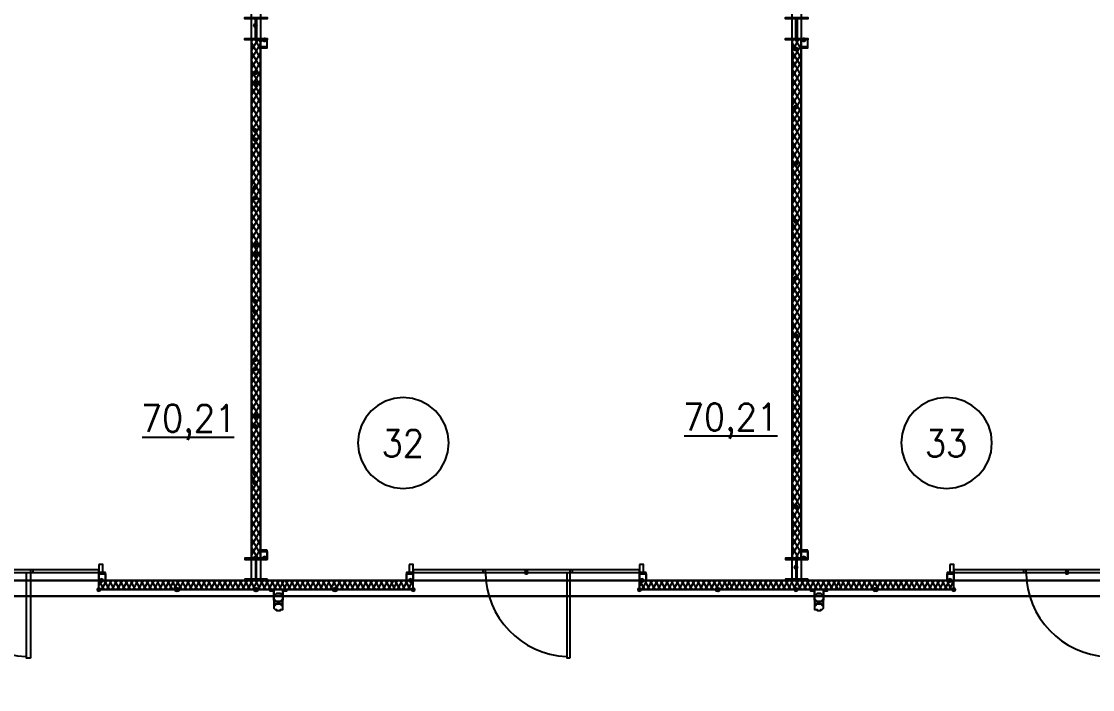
# Model space of a CAD drawing. Header units: millimetres. Extents: x 0 to 420, y 0 to 297.
# Drawn here: x 300.53 to 335, y 100.58 to 122.09 of the extents above; entities that cross this region are included whole.
import ezdxf

# ---------------------------------------------------------------- set-up
doc = ezdxf.new("R2010")
doc.units = ezdxf.units.MM
doc.layers.get('0').update_dxf_attribs({"linetype": 'CONTINUOUS'})
doc.styles.get("Standard").update_dxf_attribs({"font": 'STANDARD'})

msp = doc.modelspace()

# ---------------------------------------------------------------- hatches: boundary and pattern name
at = {"true_color": 0x000007}
for points in [[(308.144333, 121.962333), (308.119462, 121.902537), (308.059667, 121.877667), (307.999871, 121.902537), (307.975, 121.962333), (307.999871, 122.022129), (308.059667, 122.047), (308.119462, 122.022129)], [(308.313667, 121.496667), (308.288796, 121.436871), (308.229, 121.412), (308.169204, 121.436871), (308.144333, 121.496667), (308.169204, 121.556462), (308.229, 121.581333), (308.288796, 121.556463)], [(308.440667, 121.496667), (308.415796, 121.436871), (308.356, 121.412), (308.296204, 121.436871), (308.271333, 121.496667), (308.296204, 121.556462), (308.356, 121.581333), (308.415796, 121.556463)], [(325.797333, 121.496667), (325.772462, 121.436871), (325.712667, 121.412), (325.652871, 121.436871), (325.628, 121.496667), (325.652871, 121.556462), (325.712667, 121.581333), (325.772462, 121.556463)], [(325.543333, 121.200333), (325.518462, 121.140537), (325.458667, 121.115667), (325.398871, 121.140537), (325.374, 121.200333), (325.398871, 121.260129), (325.458667, 121.285), (325.518462, 121.260129)], [(308.144333, 120.438333), (308.119462, 120.378537), (308.059667, 120.353667), (307.999871, 120.378537), (307.975, 120.438333), (307.999871, 120.498129), (308.059667, 120.523), (308.119462, 120.498129)], [(308.144333, 120.099667), (308.119462, 120.039871), (308.059667, 120.015), (307.999871, 120.039871), (307.975, 120.099667), (307.999871, 120.159462), (308.059667, 120.184333), (308.119462, 120.159463)], [(325.543333, 119.337667), (325.518462, 119.277871), (325.458667, 119.253), (325.398871, 119.277871), (325.374, 119.337667), (325.398871, 119.397462), (325.458667, 119.422333), (325.518462, 119.397463)], [(308.144333, 118.575667), (308.119462, 118.515871), (308.059667, 118.491), (307.999871, 118.515871), (307.975, 118.575667), (307.999871, 118.635462), (308.059667, 118.660333), (308.119462, 118.635463)], [(308.144333, 118.279333), (308.119462, 118.219537), (308.059667, 118.194667), (307.999871, 118.219537), (307.975, 118.279333), (307.999871, 118.339129), (308.059667, 118.364), (308.119462, 118.339129)], [(325.543333, 117.517333), (325.518462, 117.457538), (325.458667, 117.432667), (325.398871, 117.457538), (325.374, 117.517333), (325.398871, 117.577129), (325.458667, 117.602), (325.518462, 117.577129)], [(308.144333, 116.755333), (308.119462, 116.695538), (308.059667, 116.670667), (307.999871, 116.695538), (307.975, 116.755333), (307.999871, 116.815129), (308.059667, 116.84), (308.119462, 116.815129)], [(308.144333, 116.416667), (308.119462, 116.356871), (308.059667, 116.332), (307.999871, 116.356871), (307.975, 116.416667), (307.999871, 116.476462), (308.059667, 116.501333), (308.119462, 116.476463)], [(325.543333, 115.654667), (325.518462, 115.594871), (325.458667, 115.57), (325.398871, 115.594871), (325.374, 115.654667), (325.398871, 115.714462), (325.458667, 115.739333), (325.518462, 115.714463)], [(308.144333, 114.892667), (308.119462, 114.832871), (308.059667, 114.808), (307.999871, 114.832871), (307.975, 114.892667), (307.999871, 114.952462), (308.059667, 114.977333), (308.119462, 114.952463)], [(308.144333, 114.596333), (308.119462, 114.536537), (308.059667, 114.511667), (307.999871, 114.536537), (307.975, 114.596333), (307.999871, 114.656129), (308.059667, 114.681), (308.119462, 114.656129)], [(325.543333, 113.834333), (325.518462, 113.774537), (325.458667, 113.749667), (325.398871, 113.774537), (325.374, 113.834333), (325.398871, 113.894129), (325.458667, 113.919), (325.518462, 113.894129)], [(308.144333, 113.072333), (308.119462, 113.012538), (308.059667, 112.987667), (307.999871, 113.012538), (307.975, 113.072333), (307.999871, 113.132129), (308.059667, 113.157), (308.119462, 113.132129)], [(308.144333, 112.733667), (308.119462, 112.673871), (308.059667, 112.649), (307.999871, 112.673871), (307.975, 112.733667), (307.999871, 112.793462), (308.059667, 112.818333), (308.119462, 112.793463)], [(325.543333, 111.971667), (325.518462, 111.911871), (325.458667, 111.887), (325.398871, 111.911871), (325.374, 111.971667), (325.398871, 112.031462), (325.458667, 112.056333), (325.518462, 112.031463)], [(308.144333, 111.209667), (308.119462, 111.149871), (308.059667, 111.125), (307.999871, 111.149871), (307.975, 111.209667), (307.999871, 111.269462), (308.059667, 111.294333), (308.119462, 111.269463)], [(308.144333, 110.913333), (308.119462, 110.853537), (308.059667, 110.828667), (307.999871, 110.853537), (307.975, 110.913333), (307.999871, 110.973129), (308.059667, 110.998), (308.119462, 110.973129)], [(325.543333, 110.151333), (325.518462, 110.091537), (325.458667, 110.066667), (325.398871, 110.091537), (325.374, 110.151333), (325.398871, 110.211129), (325.458667, 110.236), (325.518462, 110.211129)], [(308.144333, 109.389333), (308.119462, 109.329537), (308.059667, 109.304667), (307.999871, 109.329537), (307.975, 109.389333), (307.999871, 109.449129), (308.059667, 109.474), (308.119462, 109.449129)], [(308.144333, 109.050667), (308.119462, 108.990871), (308.059667, 108.966), (307.999871, 108.990871), (307.975, 109.050667), (307.999871, 109.110462), (308.059667, 109.135333), (308.119462, 109.110463)], [(325.543333, 108.288667), (325.518462, 108.228871), (325.458667, 108.204), (325.398871, 108.228871), (325.374, 108.288667), (325.398871, 108.348462), (325.458667, 108.373333), (325.518462, 108.348463)], [(308.144333, 107.526667), (308.119462, 107.466871), (308.059667, 107.442), (307.999871, 107.466871), (307.975, 107.526667), (307.999871, 107.586462), (308.059667, 107.611333), (308.119462, 107.586463)], [(308.144333, 107.230333), (308.119462, 107.170538), (308.059667, 107.145667), (307.999871, 107.170538), (307.975, 107.230333), (307.999871, 107.290129), (308.059667, 107.315), (308.119462, 107.290129)], [(325.543333, 106.468333), (325.518462, 106.408537), (325.458667, 106.383667), (325.398871, 106.408537), (325.374, 106.468333), (325.398871, 106.528129), (325.458667, 106.553), (325.518462, 106.528129)], [(308.144333, 104.817333), (308.119462, 104.757537), (308.059667, 104.732667), (307.999871, 104.757537), (307.975, 104.817333), (307.999871, 104.877129), (308.059667, 104.902), (308.119462, 104.877129)], [(308.144333, 104.817333), (308.119462, 104.757537), (308.059667, 104.732667), (307.999871, 104.757537), (307.975, 104.817333), (307.999871, 104.877129), (308.059667, 104.902), (308.119462, 104.877129)], [(308.440667, 104.817333), (308.415796, 104.757537), (308.356, 104.732667), (308.296204, 104.757537), (308.271333, 104.817333), (308.296204, 104.877129), (308.356, 104.902), (308.415796, 104.877129)], [(325.797333, 104.817333), (325.772462, 104.757537), (325.712667, 104.732667), (325.652871, 104.757537), (325.628, 104.817333), (325.652871, 104.877129), (325.712667, 104.902), (325.772462, 104.877129)], [(325.543333, 104.521), (325.518462, 104.461204), (325.458667, 104.436333), (325.398871, 104.461204), (325.374, 104.521), (325.398871, 104.580796), (325.458667, 104.605667), (325.518462, 104.580796)], [(303.191333, 104.097667), (303.166462, 104.037871), (303.106667, 104.013), (303.046871, 104.037871), (303.022, 104.097667), (303.046871, 104.157462), (303.106667, 104.182333), (303.166462, 104.157463)], [(313.139667, 104.097667), (313.114796, 104.037871), (313.055, 104.013), (312.995204, 104.037871), (312.970333, 104.097667), (312.995204, 104.157462), (313.055, 104.182333), (313.114796, 104.157463)], [(316.865, 104.351667), (316.840129, 104.291871), (316.780333, 104.267), (316.720537, 104.291871), (316.695667, 104.351667), (316.720537, 104.411462), (316.780333, 104.436333), (316.840129, 104.411463)], [(316.865, 104.351667), (316.840129, 104.291871), (316.780333, 104.267), (316.720537, 104.291871), (316.695667, 104.351667), (316.720537, 104.411462), (316.780333, 104.436333), (316.840129, 104.411463)], [(320.590333, 104.097667), (320.565462, 104.037871), (320.505667, 104.013), (320.445871, 104.037871), (320.421, 104.097667), (320.445871, 104.157462), (320.505667, 104.182333), (320.565462, 104.157463)], [(330.496333, 104.097667), (330.471462, 104.037871), (330.411667, 104.013), (330.351871, 104.037871), (330.327, 104.097667), (330.351871, 104.157462), (330.411667, 104.182333), (330.471462, 104.157463)], [(334.264, 104.351667), (334.239129, 104.291871), (334.179333, 104.267), (334.119537, 104.291871), (334.094667, 104.351667), (334.119537, 104.411462), (334.179333, 104.436333), (334.239129, 104.411463)], [(334.264, 104.351667), (334.239129, 104.291871), (334.179333, 104.267), (334.119537, 104.291871), (334.094667, 104.351667), (334.119537, 104.411462), (334.179333, 104.436333), (334.239129, 104.411463)]]:
    msp.add_hatch(color=0, dxfattribs=at).paths.add_polyline_path(points, flags=0)
at = {"true_color": 0x0000fe}
for points in [[(303.106667, 103.801333), (303.081796, 103.741537), (303.022, 103.716667), (302.962204, 103.741537), (302.937333, 103.801333), (302.962204, 103.861129), (303.022, 103.886), (303.081796, 103.861129)], [(305.604333, 103.801333), (305.579462, 103.741537), (305.519667, 103.716667), (305.459871, 103.741537), (305.435, 103.801333), (305.459871, 103.861129), (305.519667, 103.886), (305.579462, 103.861129)], [(305.646667, 103.801333), (305.621796, 103.741537), (305.562, 103.716667), (305.502204, 103.741537), (305.477333, 103.801333), (305.502204, 103.861129), (305.562, 103.886), (305.621796, 103.861129)], [(308.144333, 103.801333), (308.119462, 103.741537), (308.059667, 103.716667), (307.999871, 103.741537), (307.975, 103.801333), (307.999871, 103.861129), (308.059667, 103.886), (308.119462, 103.861129)], [(308.144333, 103.801333), (308.119462, 103.741537), (308.059667, 103.716667), (307.999871, 103.741537), (307.975, 103.801333), (307.999871, 103.861129), (308.059667, 103.886), (308.119462, 103.861129)], [(308.186667, 103.801333), (308.161796, 103.741537), (308.102, 103.716667), (308.042204, 103.741537), (308.017333, 103.801333), (308.042204, 103.861129), (308.102, 103.886), (308.161796, 103.861129)], [(308.186667, 103.801333), (308.161796, 103.741537), (308.102, 103.716667), (308.042204, 103.741537), (308.017333, 103.801333), (308.042204, 103.861129), (308.102, 103.886), (308.161796, 103.861129)], [(310.684333, 103.801333), (310.659462, 103.741537), (310.599667, 103.716667), (310.539871, 103.741537), (310.515, 103.801333), (310.539871, 103.861129), (310.599667, 103.886), (310.659462, 103.861129)], [(310.726667, 103.801333), (310.701796, 103.741537), (310.642, 103.716667), (310.582204, 103.741537), (310.557333, 103.801333), (310.582204, 103.861129), (310.642, 103.886), (310.701796, 103.861129)], [(313.224333, 103.801333), (313.199462, 103.741537), (313.139667, 103.716667), (313.079871, 103.741537), (313.055, 103.801333), (313.079871, 103.861129), (313.139667, 103.886), (313.199462, 103.861129)], [(320.505667, 103.801333), (320.480796, 103.741537), (320.421, 103.716667), (320.361204, 103.741537), (320.336333, 103.801333), (320.361204, 103.861129), (320.421, 103.886), (320.480796, 103.861129)], [(323.003333, 103.801333), (322.978462, 103.741537), (322.918667, 103.716667), (322.858871, 103.741537), (322.834, 103.801333), (322.858871, 103.861129), (322.918667, 103.886), (322.978462, 103.861129)], [(323.045667, 103.801333), (323.020796, 103.741537), (322.961, 103.716667), (322.901204, 103.741537), (322.876333, 103.801333), (322.901204, 103.861129), (322.961, 103.886), (323.020796, 103.861129)], [(325.543333, 103.801333), (325.518462, 103.741537), (325.458667, 103.716667), (325.398871, 103.741537), (325.374, 103.801333), (325.398871, 103.861129), (325.458667, 103.886), (325.518462, 103.861129)], [(325.543333, 103.801333), (325.518462, 103.741537), (325.458667, 103.716667), (325.398871, 103.741537), (325.374, 103.801333), (325.398871, 103.861129), (325.458667, 103.886), (325.518462, 103.861129)], [(325.543333, 103.801333), (325.518462, 103.741537), (325.458667, 103.716667), (325.398871, 103.741537), (325.374, 103.801333), (325.398871, 103.861129), (325.458667, 103.886), (325.518462, 103.861129)], [(325.543333, 103.801333), (325.518462, 103.741537), (325.458667, 103.716667), (325.398871, 103.741537), (325.374, 103.801333), (325.398871, 103.861129), (325.458667, 103.886), (325.518462, 103.861129)], [(328.083333, 103.801333), (328.058463, 103.741537), (327.998667, 103.716667), (327.938871, 103.741537), (327.914, 103.801333), (327.938871, 103.861129), (327.998667, 103.886), (328.058462, 103.861129)], [(328.125667, 103.801333), (328.100796, 103.741537), (328.041, 103.716667), (327.981204, 103.741537), (327.956333, 103.801333), (327.981204, 103.861129), (328.041, 103.886), (328.100796, 103.861129)], [(330.623333, 103.801333), (330.598462, 103.741537), (330.538667, 103.716667), (330.478871, 103.741537), (330.454, 103.801333), (330.478871, 103.861129), (330.538667, 103.886), (330.598462, 103.861129)]]:
    msp.add_hatch(color=0, dxfattribs=at).paths.add_polyline_path(points, flags=0)
at = {"true_color": 0x000007}
h = msp.add_hatch(color=0, dxfattribs=at)
h.paths.add_polyline_path([(303.022, 103.801333), (308.059667, 103.801333)], flags=0)
h.paths.add_polyline_path([(308.059667, 103.801333), (303.022, 103.801333)], flags=0)
h = msp.add_hatch(color=0, dxfattribs=at)
h.paths.add_polyline_path([(308.102, 103.801333), (313.139667, 103.801333)], flags=0)
h.paths.add_polyline_path([(313.139667, 103.801333), (308.102, 103.801333)], flags=0)
h = msp.add_hatch(color=0, dxfattribs=at)
h.paths.add_polyline_path([(320.421, 103.801333), (325.458667, 103.801333)], flags=0)
h.paths.add_polyline_path([(325.458667, 103.801333), (320.421, 103.801333)], flags=0)
h = msp.add_hatch(color=0, dxfattribs=at)
h.paths.add_polyline_path([(325.458667, 103.801333), (330.538667, 103.801333)], flags=0)
h.paths.add_polyline_path([(330.538667, 103.801333), (325.458667, 103.801333)], flags=0)

# ---------------------------------------------------------------- linework, layer by layer
at = {"color": 0, "true_color": 0x000007}
for points in [[(104.309333, 103.589667), (390.101667, 103.589667), (390.101667, 221.276333), (104.309333, 221.276333)], [(290.83, 104.097667), (307.932667, 104.097667), (307.932667, 138.599333), (307.721, 138.599333), (294.513, 138.599333), (290.83, 138.599333)], [(308.229, 138.599333), (308.229, 104.097667), (325.331667, 104.097667), (325.331667, 138.599333), (325.077667, 138.599333), (311.912, 138.599333)], [(325.628, 104.097667), (342.730667, 104.097667), (342.730667, 138.599333), (342.476667, 138.599333), (329.311, 138.599333), (325.628, 138.599333)], [(308.440667, 121.496667), (307.721, 121.496667), (307.721, 121.539), (308.059667, 121.539), (308.059667, 122.174), (307.721, 122.174), (307.721, 122.216333), (308.440667, 122.216333), (308.440667, 122.174), (308.102, 122.174), (308.102, 121.539), (308.440667, 121.539)], [(325.839667, 121.496667), (325.12, 121.496667), (325.12, 121.539), (325.458667, 121.539), (325.458667, 122.174), (325.12, 122.174), (325.12, 122.216333), (325.839667, 122.216333), (325.839667, 122.174), (325.501, 122.174), (325.501, 121.539), (325.839667, 121.539)], [(307.932667, 121.496667), (307.932667, 104.817333), (308.229, 104.817333), (308.229, 121.496667)], [(308.440667, 121.496667), (308.229, 121.496667), (308.229, 121.285), (308.440667, 121.285), (308.440667, 121.496667), (308.229, 121.496667), (308.229, 121.242667), (308.440667, 121.242667)], [(325.331667, 121.496667), (325.331667, 104.817333), (325.628, 104.817333), (325.628, 121.496667)], [(325.839667, 121.496667), (325.628, 121.496667), (325.628, 121.285), (325.839667, 121.285), (325.839667, 121.496667), (325.628, 121.496667), (325.628, 121.242667), (325.839667, 121.242667)], [(308.440667, 104.817333), (307.721, 104.817333), (307.721, 104.775), (308.059667, 104.775), (308.059667, 104.14), (307.721, 104.14), (307.721, 104.097667), (308.440667, 104.097667), (308.440667, 104.14), (308.102, 104.14), (308.102, 104.775), (308.440667, 104.775)], [(308.440667, 105.071333), (308.229, 105.071333), (308.229, 104.817333), (308.440667, 104.817333)], [(308.440667, 105.029), (308.440667, 104.817333), (308.229, 104.817333), (308.229, 105.029)], [(325.839667, 104.817333), (325.12, 104.817333), (325.12, 104.775), (325.458667, 104.775), (325.458667, 104.14), (325.12, 104.14), (325.12, 104.097667), (325.839667, 104.097667), (325.839667, 104.14), (325.501, 104.14), (325.501, 104.775), (325.839667, 104.775)], [(325.839667, 105.071333), (325.628, 105.071333), (325.628, 104.817333), (325.839667, 104.817333)], [(325.839667, 105.029), (325.839667, 104.817333), (325.628, 104.817333), (325.628, 105.029)], [(303.022, 104.605667), (303.022, 104.351667), (303.149, 104.351667), (303.149, 104.605667)], [(313.012667, 104.605667), (313.012667, 104.351667), (313.139667, 104.351667), (313.139667, 104.605667)], [(320.421, 104.605667), (320.421, 104.351667), (320.548, 104.351667), (320.548, 104.605667)], [(330.411667, 104.605667), (330.411667, 104.351667), (330.538667, 104.351667), (330.538667, 104.605667)], [(295.740667, 104.351667), (303.022, 104.351667), (303.022, 104.436333), (295.740667, 104.436333)], [(300.820667, 101.6), (300.693667, 101.6), (300.693667, 104.351667), (300.820667, 104.351667)], [(300.820667, 104.351667), (300.905333, 104.351667), (300.905333, 104.436333), (300.820667, 104.436333)], [(303.233667, 104.351667), (303.022, 104.351667), (303.022, 104.097667), (303.233667, 104.097667)], [(303.233667, 104.309333), (303.233667, 104.097667), (303.022, 104.097667), (303.022, 104.309333)], [(313.139667, 104.351667), (312.928, 104.351667), (312.928, 104.097667), (313.139667, 104.097667)], [(313.139667, 104.309333), (313.139667, 104.097667), (312.928, 104.097667), (312.928, 104.309333)], [(313.139667, 104.351667), (320.421, 104.351667), (320.421, 104.436333), (313.139667, 104.436333)], [(315.383333, 104.351667), (315.468, 104.351667), (315.468, 104.436333), (315.383333, 104.436333)], [(318.177333, 101.6), (318.092667, 101.6), (318.092667, 104.351667), (318.177333, 104.351667)], [(318.177333, 104.351667), (318.262, 104.351667), (318.262, 104.436333), (318.177333, 104.436333)], [(320.632667, 104.351667), (320.421, 104.351667), (320.421, 104.097667), (320.632667, 104.097667)], [(320.632667, 104.309333), (320.632667, 104.097667), (320.421, 104.097667), (320.421, 104.309333)], [(330.538667, 104.351667), (330.327, 104.351667), (330.327, 104.097667), (330.538667, 104.097667)], [(330.538667, 104.309333), (330.538667, 104.097667), (330.327, 104.097667), (330.327, 104.309333)], [(330.538667, 104.351667), (337.777667, 104.351667), (337.777667, 104.436333), (330.538667, 104.436333)], [(332.782333, 104.351667), (332.867, 104.351667), (332.867, 104.436333), (332.782333, 104.436333)], [(303.022, 103.801333), (308.059667, 103.801333)], [(308.059667, 103.801333), (303.022, 103.801333)], [(303.022, 103.801333), (308.059667, 103.801333)], [(303.022, 103.801333), (308.059667, 103.801333)], [(308.102, 103.801333), (313.139667, 103.801333)], [(313.139667, 103.801333), (308.102, 103.801333)], [(313.139667, 103.801333), (308.102, 103.801333)], [(313.139667, 103.801333), (308.102, 103.801333)], [(320.421, 103.801333), (325.458667, 103.801333)], [(325.458667, 103.801333), (320.421, 103.801333)], [(320.421, 103.801333), (325.458667, 103.801333)], [(320.421, 103.801333), (325.458667, 103.801333)], [(325.458667, 103.801333), (330.538667, 103.801333)], [(330.538667, 103.801333), (325.458667, 103.801333)], [(330.538667, 103.801333), (325.458667, 103.801333)], [(330.538667, 103.801333), (325.458667, 103.801333)], [(116.416667, 94.953667), (377.994333, 94.953667), (377.994333, 103.589667), (116.416667, 103.589667)], [(308.525333, 103.759), (308.652333, 103.759), (308.652333, 103.547333), (308.652333, 103.505), (308.652333, 103.462667), (308.694667, 103.462667), (308.694667, 103.420333), (308.737, 103.420333), (308.779333, 103.378), (308.821667, 103.378), (308.864, 103.420333), (308.906333, 103.420333), (308.906333, 103.462667), (308.948667, 103.462667), (308.948667, 103.505), (308.948667, 103.547333), (308.948667, 103.759), (309.075667, 103.759), (308.948667, 103.759), (308.948667, 103.547333), (308.948667, 103.505), (308.948667, 103.462667), (308.906333, 103.462667), (308.906333, 103.420333), (308.864, 103.420333), (308.821667, 103.420333), (308.779333, 103.420333), (308.737, 103.420333), (308.694667, 103.420333), (308.694667, 103.462667), (308.652333, 103.505), (308.652333, 103.547333), (308.652333, 103.759), (308.525333, 103.759), (308.652333, 103.759), (308.652333, 103.547333), (308.652333, 103.505), (308.652333, 103.462667), (308.694667, 103.462667), (308.694667, 103.420333), (308.737, 103.420333), (308.779333, 103.378), (308.821667, 103.378), (308.864, 103.420333), (308.906333, 103.420333), (308.906333, 103.462667), (308.948667, 103.462667), (308.948667, 103.505), (308.948667, 103.547333), (308.948667, 103.759), (309.075667, 103.759), (308.948667, 103.759), (308.948667, 103.547333), (308.948667, 103.505), (308.948667, 103.462667), (308.906333, 103.462667), (308.906333, 103.420333), (308.864, 103.420333), (308.821667, 103.420333), (308.779333, 103.420333), (308.737, 103.420333), (308.694667, 103.420333), (308.694667, 103.462667), (308.652333, 103.505), (308.652333, 103.547333), (308.652333, 103.759), (308.525333, 103.759), (308.652333, 103.759), (308.652333, 103.547333), (308.652333, 103.505), (308.694667, 103.462667), (308.694667, 103.420333), (308.737, 103.420333), (308.779333, 103.420333), (308.821667, 103.420333), (308.864, 103.420333), (308.906333, 103.420333), (308.906333, 103.462667), (308.948667, 103.462667), (308.948667, 103.505), (308.948667, 103.547333), (308.948667, 103.759), (309.075667, 103.759), (308.948667, 103.759), (308.948667, 103.547333), (308.948667, 103.505), (308.948667, 103.462667), (308.906333, 103.462667), (308.906333, 103.420333), (308.864, 103.420333), (308.821667, 103.378), (308.779333, 103.378), (308.737, 103.420333), (308.694667, 103.420333), (308.694667, 103.462667), (308.652333, 103.462667), (308.652333, 103.505), (308.652333, 103.547333), (308.652333, 103.759)], [(308.652333, 103.547333), (308.652333, 103.589667), (308.694667, 103.632), (308.737, 103.674333), (308.779333, 103.674333), (308.821667, 103.674333), (308.864, 103.674333), (308.906333, 103.632), (308.948667, 103.632), (308.948667, 103.589667), (308.948667, 103.547333), (308.948667, 103.505), (308.948667, 103.462667), (308.906333, 103.462667), (308.906333, 103.420333), (308.864, 103.420333), (308.821667, 103.420333), (308.779333, 103.420333), (308.737, 103.420333), (308.694667, 103.420333), (308.694667, 103.462667), (308.652333, 103.505), (308.652333, 103.547333), (308.652333, 103.505), (308.694667, 103.462667), (308.694667, 103.420333), (308.737, 103.420333), (308.779333, 103.420333), (308.821667, 103.420333), (308.864, 103.420333), (308.906333, 103.420333), (308.906333, 103.462667), (308.948667, 103.462667), (308.948667, 103.505), (308.948667, 103.547333), (308.948667, 103.589667), (308.948667, 103.632), (308.906333, 103.632), (308.864, 103.674333), (308.821667, 103.674333), (308.779333, 103.674333), (308.737, 103.674333), (308.694667, 103.632), (308.652333, 103.589667)], [(308.948667, 103.547333), (308.948667, 103.589667), (308.948667, 103.632), (308.906333, 103.632), (308.864, 103.674333), (308.821667, 103.674333), (308.779333, 103.674333), (308.737, 103.674333), (308.694667, 103.632), (308.652333, 103.589667), (308.652333, 103.547333), (308.652333, 103.505), (308.694667, 103.462667), (308.694667, 103.420333), (308.737, 103.420333), (308.779333, 103.420333), (308.821667, 103.420333), (308.864, 103.420333), (308.906333, 103.420333), (308.906333, 103.462667), (308.948667, 103.462667), (308.948667, 103.505)], [(325.924333, 103.759), (326.051333, 103.759), (326.051333, 103.547333), (326.051333, 103.505), (326.051333, 103.462667), (326.093667, 103.462667), (326.093667, 103.420333), (326.136, 103.420333), (326.178333, 103.378), (326.220667, 103.378), (326.263, 103.420333), (326.305333, 103.420333), (326.305333, 103.462667), (326.347667, 103.462667), (326.347667, 103.505), (326.347667, 103.547333), (326.347667, 103.759), (326.474667, 103.759), (326.347667, 103.759), (326.347667, 103.547333), (326.347667, 103.505), (326.305333, 103.462667), (326.305333, 103.420333), (326.263, 103.420333), (326.220667, 103.420333), (326.178333, 103.420333), (326.136, 103.420333), (326.093667, 103.420333), (326.093667, 103.462667), (326.051333, 103.462667), (326.051333, 103.505), (326.051333, 103.547333), (326.051333, 103.759), (325.924333, 103.759), (326.051333, 103.759), (326.051333, 103.547333), (326.051333, 103.505), (326.051333, 103.462667), (326.093667, 103.462667), (326.093667, 103.420333), (326.136, 103.420333), (326.178333, 103.378), (326.220667, 103.378), (326.263, 103.420333), (326.305333, 103.420333), (326.305333, 103.462667), (326.347667, 103.462667), (326.347667, 103.505), (326.347667, 103.547333), (326.347667, 103.759), (326.474667, 103.759), (326.347667, 103.759), (326.347667, 103.547333), (326.347667, 103.505), (326.305333, 103.462667), (326.305333, 103.420333), (326.263, 103.420333), (326.220667, 103.420333), (326.178333, 103.420333), (326.136, 103.420333), (326.093667, 103.420333), (326.093667, 103.462667), (326.051333, 103.462667), (326.051333, 103.505), (326.051333, 103.547333), (326.051333, 103.759), (325.924333, 103.759), (326.051333, 103.759), (326.051333, 103.547333), (326.051333, 103.505), (326.051333, 103.462667), (326.093667, 103.462667), (326.093667, 103.420333), (326.136, 103.420333), (326.178333, 103.420333), (326.220667, 103.420333), (326.263, 103.420333), (326.305333, 103.420333), (326.305333, 103.462667), (326.347667, 103.505), (326.347667, 103.547333), (326.347667, 103.759), (326.474667, 103.759), (326.347667, 103.759), (326.347667, 103.547333), (326.347667, 103.505), (326.347667, 103.462667), (326.305333, 103.462667), (326.305333, 103.420333), (326.263, 103.420333), (326.220667, 103.378), (326.178333, 103.378), (326.136, 103.420333), (326.093667, 103.420333), (326.093667, 103.462667), (326.051333, 103.462667), (326.051333, 103.505), (326.051333, 103.547333), (326.051333, 103.759)], [(326.051333, 103.547333), (326.051333, 103.589667), (326.051333, 103.632), (326.093667, 103.632), (326.136, 103.674333), (326.178333, 103.674333), (326.220667, 103.674333), (326.263, 103.674333), (326.305333, 103.632), (326.347667, 103.589667), (326.347667, 103.547333), (326.347667, 103.505), (326.305333, 103.462667), (326.305333, 103.420333), (326.263, 103.420333), (326.220667, 103.420333), (326.178333, 103.420333), (326.136, 103.420333), (326.093667, 103.420333), (326.093667, 103.462667), (326.051333, 103.462667), (326.051333, 103.505), (326.051333, 103.547333), (326.051333, 103.505), (326.051333, 103.462667), (326.093667, 103.462667), (326.093667, 103.420333), (326.136, 103.420333), (326.178333, 103.420333), (326.220667, 103.420333), (326.263, 103.420333), (326.305333, 103.420333), (326.305333, 103.462667), (326.347667, 103.505), (326.347667, 103.547333), (326.347667, 103.589667), (326.305333, 103.632), (326.263, 103.674333), (326.220667, 103.674333), (326.178333, 103.674333), (326.136, 103.674333), (326.093667, 103.632), (326.051333, 103.632), (326.051333, 103.589667)], [(326.347667, 103.547333), (326.347667, 103.589667), (326.305333, 103.632), (326.263, 103.674333), (326.220667, 103.674333), (326.178333, 103.674333), (326.136, 103.674333), (326.093667, 103.632), (326.051333, 103.632), (326.051333, 103.589667), (326.051333, 103.547333), (326.051333, 103.505), (326.051333, 103.462667), (326.093667, 103.462667), (326.093667, 103.420333), (326.136, 103.420333), (326.178333, 103.420333), (326.220667, 103.420333), (326.263, 103.420333), (326.305333, 103.420333), (326.305333, 103.462667), (326.347667, 103.505)], [(308.652333, 103.251), (308.652333, 103.208667), (308.694667, 103.166333), (308.737, 103.166333), (308.737, 103.124), (308.779333, 103.124), (308.821667, 103.124), (308.864, 103.124), (308.864, 103.166333), (308.906333, 103.166333), (308.948667, 103.166333), (308.948667, 103.208667), (308.948667, 103.251), (308.948667, 103.293333), (308.906333, 103.293333), (308.906333, 103.335667), (308.864, 103.335667), (308.821667, 103.335667), (308.779333, 103.335667), (308.737, 103.335667), (308.694667, 103.335667), (308.694667, 103.293333), (308.652333, 103.293333)], [(326.051333, 103.251), (326.051333, 103.208667), (326.051333, 103.166333), (326.093667, 103.166333), (326.136, 103.166333), (326.136, 103.124), (326.178333, 103.124), (326.220667, 103.124), (326.263, 103.124), (326.263, 103.166333), (326.305333, 103.166333), (326.347667, 103.208667), (326.347667, 103.251), (326.347667, 103.293333), (326.305333, 103.293333), (326.305333, 103.335667), (326.263, 103.335667), (326.220667, 103.335667), (326.178333, 103.335667), (326.136, 103.335667), (326.093667, 103.335667), (326.093667, 103.293333), (326.051333, 103.293333)]]:
    msp.add_lwpolyline(points, close=True, dxfattribs=at)
for points in [[(308.059667, 121.496667), (308.059667, 122.216333)], [(325.458667, 121.496667), (325.458667, 122.216333)], [(307.721, 121.496667), (307.721, 121.539)], [(307.890333, 121.496667), (307.890333, 121.539)], [(307.932667, 121.454333), (307.975, 121.496667)], [(307.932667, 121.158), (308.144333, 121.496667)], [(308.229, 120.904), (307.932667, 121.412)], [(307.932667, 120.861667), (308.229, 121.369667)], [(308.229, 121.200333), (308.059667, 121.496667)], [(308.271333, 121.496667), (308.271333, 121.539)], [(308.440667, 121.496667), (308.440667, 121.539)], [(325.12, 121.496667), (325.12, 121.539)], [(325.289333, 121.496667), (325.289333, 121.539)], [(325.331667, 121.412), (325.374, 121.496667)], [(325.331667, 121.115667), (325.543333, 121.496667)], [(325.628, 120.904), (325.331667, 121.412)], [(325.628, 121.200333), (325.458667, 121.496667)], [(325.628, 121.496667), (325.628, 121.539)], [(325.839667, 121.496667), (325.839667, 121.539)], [(308.229, 120.607667), (307.932667, 121.115667)], [(307.932667, 120.565333), (308.229, 121.073333)], [(308.356, 121.285), (308.356, 121.242667)], [(325.331667, 120.819333), (325.628, 121.327333)], [(325.628, 120.65), (325.331667, 121.115667)], [(325.331667, 120.565333), (325.628, 121.031)], [(325.712667, 121.285), (325.712667, 121.242667)], [(308.229, 120.311333), (307.932667, 120.819333)], [(307.932667, 120.269), (308.229, 120.777)], [(325.628, 120.353667), (325.331667, 120.861667)], [(325.331667, 120.269), (325.628, 120.777)], [(308.229, 120.015), (307.932667, 120.523)], [(307.932667, 119.972667), (308.229, 120.480667)], [(325.628, 120.057333), (325.331667, 120.565333)], [(325.331667, 119.972667), (325.628, 120.480667)], [(308.229, 119.718667), (307.932667, 120.226667)], [(307.932667, 119.718667), (308.229, 120.184333)], [(308.229, 119.464667), (307.932667, 119.972667)], [(325.628, 119.761), (325.331667, 120.269)], [(325.331667, 119.676333), (325.628, 120.184333)], [(325.628, 119.464667), (325.331667, 119.972667)], [(307.932667, 119.422333), (308.229, 119.930333)], [(308.229, 119.168333), (307.932667, 119.676333)], [(307.932667, 119.126), (308.229, 119.634)], [(325.331667, 119.38), (325.628, 119.888)], [(325.628, 119.168333), (325.331667, 119.676333)], [(308.229, 118.872), (307.932667, 119.38)], [(307.932667, 118.829667), (308.229, 119.337667)], [(325.331667, 119.083667), (325.628, 119.591667)], [(325.628, 118.872), (325.331667, 119.38)], [(325.331667, 118.829667), (325.628, 119.295333)], [(308.229, 118.575667), (307.932667, 119.083667)], [(307.932667, 118.533333), (308.229, 119.041333)], [(325.628, 118.618), (325.331667, 119.083667)], [(325.331667, 118.533333), (325.628, 119.041333)], [(308.229, 118.279333), (307.932667, 118.787333)], [(307.932667, 118.237), (308.229, 118.745)], [(325.628, 118.321667), (325.331667, 118.829667)], [(325.331667, 118.237), (325.628, 118.745)], [(308.229, 117.983), (307.932667, 118.491)], [(307.932667, 117.983), (308.229, 118.448667)], [(325.628, 118.025333), (325.331667, 118.533333)], [(325.331667, 117.940667), (325.628, 118.448667)], [(307.932667, 117.686667), (308.229, 118.194667)], [(308.229, 117.729), (307.932667, 118.194667)], [(308.229, 117.432667), (307.932667, 117.940667)], [(325.628, 117.729), (325.331667, 118.237)], [(325.331667, 117.644333), (325.628, 118.152333)], [(325.628, 117.432667), (325.331667, 117.940667)], [(307.932667, 117.390333), (308.229, 117.898333)], [(308.229, 117.136333), (307.932667, 117.644333)], [(307.932667, 117.094), (308.229, 117.602)], [(325.331667, 117.348), (325.628, 117.856)], [(325.628, 117.136333), (325.331667, 117.644333)], [(325.331667, 117.051667), (325.628, 117.559667)], [(308.229, 116.84), (307.932667, 117.348)], [(307.932667, 116.797667), (308.229, 117.305667)], [(325.628, 116.882333), (325.331667, 117.348)], [(325.331667, 116.797667), (325.628, 117.263333)], [(308.229, 116.543667), (307.932667, 117.051667)], [(307.932667, 116.501333), (308.229, 117.009333)], [(325.628, 116.586), (325.331667, 117.094)], [(325.331667, 116.501333), (325.628, 117.009333)], [(308.229, 116.247333), (307.932667, 116.755333)], [(307.932667, 116.205), (308.229, 116.713)], [(325.628, 116.289667), (325.331667, 116.797667)], [(325.331667, 116.205), (325.628, 116.713)], [(308.229, 115.951), (307.932667, 116.459)], [(307.932667, 115.951), (308.229, 116.416667)], [(308.229, 115.697), (307.932667, 116.205)], [(325.628, 115.993333), (325.331667, 116.501333)], [(325.331667, 115.908667), (325.628, 116.416667)], [(325.628, 115.697), (325.331667, 116.205)], [(307.932667, 115.654667), (308.229, 116.162667)], [(308.229, 115.400667), (307.932667, 115.908667)], [(307.932667, 115.358333), (308.229, 115.866333)], [(325.331667, 115.612333), (325.628, 116.120333)], [(325.628, 115.400667), (325.331667, 115.908667)], [(308.229, 115.104333), (307.932667, 115.612333)], [(307.932667, 115.062), (308.229, 115.57)], [(325.331667, 115.316), (325.628, 115.824)], [(325.628, 115.104333), (325.331667, 115.612333)], [(325.331667, 115.062), (325.628, 115.527667)], [(308.229, 114.808), (307.932667, 115.316)], [(307.932667, 114.765667), (308.229, 115.273667)], [(325.628, 114.850333), (325.331667, 115.316)], [(325.331667, 114.765667), (325.628, 115.273667)], [(308.229, 114.511667), (307.932667, 115.019667)], [(307.932667, 114.469333), (308.229, 114.977333)], [(325.628, 114.554), (325.331667, 115.062)], [(325.331667, 114.469333), (325.628, 114.977333)], [(308.229, 114.215333), (307.932667, 114.723333)], [(307.932667, 114.215333), (308.229, 114.681)], [(325.628, 114.257667), (325.331667, 114.765667)], [(325.331667, 114.173), (325.628, 114.681)], [(325.628, 113.961333), (325.331667, 114.469333)], [(307.932667, 113.919), (308.229, 114.427)], [(308.229, 113.961333), (307.932667, 114.427)], [(308.229, 113.665), (307.932667, 114.173)], [(307.932667, 113.622667), (308.229, 114.130667)], [(325.331667, 113.876667), (325.628, 114.384667)], [(325.628, 113.665), (325.331667, 114.173)], [(308.229, 113.368667), (307.932667, 113.876667)], [(307.932667, 113.326333), (308.229, 113.834333)], [(325.331667, 113.580333), (325.628, 114.088333)], [(325.628, 113.368667), (325.331667, 113.876667)], [(325.331667, 113.284), (325.628, 113.792)], [(308.229, 113.072333), (307.932667, 113.580333)], [(307.932667, 113.03), (308.229, 113.538)], [(325.628, 113.114667), (325.331667, 113.580333)], [(325.331667, 113.03), (325.628, 113.495667)], [(308.229, 112.776), (307.932667, 113.284)], [(307.932667, 112.733667), (308.229, 113.241667)], [(325.628, 112.818333), (325.331667, 113.326333)], [(325.331667, 112.733667), (325.628, 113.241667)], [(308.229, 112.479667), (307.932667, 112.987667)], [(307.932667, 112.437333), (308.229, 112.945333)], [(325.628, 112.522), (325.331667, 113.03)], [(325.331667, 112.437333), (325.628, 112.945333)], [(325.628, 112.225667), (325.331667, 112.733667)], [(308.229, 112.183333), (307.932667, 112.691333)], [(307.932667, 112.183333), (308.229, 112.649)], [(307.932667, 111.887), (308.229, 112.395)], [(308.229, 111.929333), (307.932667, 112.395)], [(325.331667, 112.141), (325.628, 112.649)], [(325.628, 111.929333), (325.331667, 112.437333)], [(308.229, 111.633), (307.932667, 112.141)], [(307.932667, 111.590667), (308.229, 112.098667)], [(325.331667, 111.844667), (325.628, 112.352667)], [(325.628, 111.633), (325.331667, 112.141)], [(325.331667, 111.548333), (325.628, 112.056333)], [(308.229, 111.336667), (307.932667, 111.844667)], [(307.932667, 111.294333), (308.229, 111.802333)], [(325.628, 111.336667), (325.331667, 111.844667)], [(325.331667, 111.294333), (325.628, 111.76)], [(308.229, 111.040333), (307.932667, 111.548333)], [(307.932667, 110.998), (308.229, 111.506)], [(325.628, 111.082667), (325.331667, 111.548333)], [(325.331667, 110.998), (325.628, 111.506)], [(308.229, 110.744), (307.932667, 111.252)], [(307.932667, 110.701667), (308.229, 111.209667)], [(325.628, 110.786333), (325.331667, 111.294333)], [(325.331667, 110.701667), (325.628, 111.209667)], [(308.229, 110.447667), (307.932667, 110.955667)], [(307.932667, 110.447667), (308.229, 110.913333)], [(325.628, 110.49), (325.331667, 110.998)], [(325.331667, 110.405333), (325.628, 110.913333)], [(325.628, 110.193667), (325.331667, 110.701667)], [(307.932667, 110.151333), (308.229, 110.659333)], [(308.229, 110.193667), (307.932667, 110.659333)], [(308.229, 109.897333), (307.932667, 110.405333)], [(307.932667, 109.855), (308.229, 110.363)], [(325.331667, 110.109), (325.628, 110.617)], [(325.628, 109.897333), (325.331667, 110.405333)], [(325.331667, 109.812667), (325.628, 110.320667)], [(308.229, 109.601), (307.932667, 110.109)], [(307.932667, 109.558667), (308.229, 110.066667)], [(314.282667, 108.5215), (314.252995, 108.815844), (314.167894, 109.089996), (314.033238, 109.338083), (313.854899, 109.554232), (313.638749, 109.732572), (313.390662, 109.867228), (313.11651, 109.952328), (312.822167, 109.982), (312.527823, 109.952328), (312.253671, 109.867228), (312.005584, 109.732572), (311.789434, 109.554232), (311.611095, 109.338083), (311.476439, 109.089996), (311.391339, 108.815844), (311.361667, 108.5215)], [(325.628, 109.601), (325.331667, 110.109)], [(325.331667, 109.516333), (325.628, 110.024333)], [(331.766333, 108.5215), (331.736661, 108.815844), (331.651561, 109.089996), (331.516905, 109.338083), (331.338566, 109.554232), (331.122416, 109.732572), (330.874329, 109.867228), (330.600177, 109.952328), (330.305833, 109.982), (330.01149, 109.952328), (329.737338, 109.867228), (329.489251, 109.732572), (329.273101, 109.554232), (329.094762, 109.338083), (328.960106, 109.089996), (328.875005, 108.815844), (328.845333, 108.5215)], [(308.229, 109.304667), (307.932667, 109.812667)], [(307.932667, 109.262333), (308.229, 109.770333)], [(325.628, 109.347), (325.331667, 109.812667)], [(325.331667, 109.262333), (325.628, 109.728)], [(308.229, 109.008333), (307.932667, 109.516333)], [(307.932667, 108.966), (308.229, 109.474)], [(325.628, 109.050667), (325.331667, 109.558667)], [(325.331667, 108.966), (325.628, 109.474)], [(308.229, 108.712), (307.932667, 109.22)], [(307.932667, 108.669667), (308.229, 109.177667)], [(325.628, 108.754333), (325.331667, 109.262333)], [(325.331667, 108.669667), (325.628, 109.177667)], [(325.628, 108.458), (325.331667, 108.966)], [(304.419, 108.712), (307.382333, 108.712)], [(308.229, 108.415667), (307.932667, 108.923667)], [(307.932667, 108.415667), (308.229, 108.881333)], [(307.932667, 108.119333), (308.229, 108.627333)], [(308.229, 108.161667), (307.932667, 108.627333)], [(321.860333, 108.754333), (324.866, 108.754333)], [(325.331667, 108.373333), (325.628, 108.881333)], [(325.628, 108.161667), (325.331667, 108.669667)], [(308.229, 107.865333), (307.932667, 108.373333)], [(307.932667, 107.823), (308.229, 108.331)], [(311.361667, 108.5215), (311.391339, 108.227156), (311.476439, 107.953004), (311.611095, 107.704917), (311.789434, 107.488768), (312.005584, 107.310428), (312.253671, 107.175772), (312.527823, 107.090672), (312.822167, 107.061), (313.11651, 107.090672), (313.390662, 107.175772), (313.638749, 107.310428), (313.854899, 107.488768), (314.033238, 107.704917), (314.167894, 107.953004), (314.252995, 108.227156), (314.282667, 108.5215)], [(325.331667, 108.077), (325.628, 108.585)], [(325.628, 107.865333), (325.331667, 108.373333)], [(325.331667, 107.780667), (325.628, 108.288667)], [(328.845333, 108.5215), (328.875005, 108.227156), (328.960106, 107.953004), (329.094762, 107.704917), (329.273101, 107.488768), (329.489251, 107.310428), (329.737338, 107.175772), (330.01149, 107.090672), (330.305833, 107.061), (330.600177, 107.090672), (330.874329, 107.175772), (331.122416, 107.310428), (331.338566, 107.488768), (331.516905, 107.704917), (331.651561, 107.953004), (331.736661, 108.227156), (331.766333, 108.5215)], [(308.229, 107.569), (307.932667, 108.077)], [(307.932667, 107.526667), (308.229, 108.034667)], [(325.628, 107.569), (325.331667, 108.077)], [(325.331667, 107.526667), (325.628, 107.992333)], [(308.229, 107.272667), (307.932667, 107.780667)], [(307.932667, 107.230333), (308.229, 107.738333)], [(325.628, 107.315), (325.331667, 107.780667)], [(325.331667, 107.230333), (325.628, 107.738333)], [(308.229, 106.976333), (307.932667, 107.484333)], [(307.932667, 106.934), (308.229, 107.442)], [(325.628, 107.018667), (325.331667, 107.526667)], [(325.331667, 106.934), (325.628, 107.442)], [(325.628, 106.722333), (325.331667, 107.230333)], [(308.229, 106.68), (307.932667, 107.188)], [(307.932667, 106.68), (308.229, 107.145667)], [(307.932667, 106.383667), (308.229, 106.891667)], [(308.229, 106.426), (307.932667, 106.891667)], [(325.331667, 106.637667), (325.628, 107.145667)], [(325.628, 106.426), (325.331667, 106.934)], [(308.229, 106.129667), (307.932667, 106.637667)], [(307.932667, 106.087333), (308.229, 106.595333)], [(325.331667, 106.341333), (325.628, 106.849333)], [(325.628, 106.129667), (325.331667, 106.637667)], [(325.331667, 106.045), (325.628, 106.553)], [(308.229, 105.833333), (307.932667, 106.341333)], [(307.932667, 105.791), (308.229, 106.299)], [(325.628, 105.833333), (325.331667, 106.341333)], [(325.331667, 105.748667), (325.628, 106.256667)], [(308.229, 105.537), (307.932667, 106.045)], [(307.932667, 105.494667), (308.229, 106.002667)], [(325.628, 105.579333), (325.331667, 106.045)], [(325.331667, 105.494667), (325.628, 105.960333)], [(308.229, 105.240667), (307.932667, 105.748667)], [(307.932667, 105.198333), (308.229, 105.706333)], [(325.628, 105.283), (325.331667, 105.791)], [(325.331667, 105.198333), (325.628, 105.706333)], [(325.628, 104.986667), (325.331667, 105.494667)], [(308.229, 104.944333), (307.932667, 105.452333)], [(307.932667, 104.902), (308.229, 105.41)], [(308.144333, 104.817333), (307.932667, 105.156)], [(325.331667, 104.902), (325.628, 105.41)], [(325.543333, 104.817333), (325.331667, 105.198333)], [(307.721, 104.817333), (307.721, 104.775)], [(307.890333, 104.817333), (307.890333, 104.775)], [(307.975, 104.817333), (307.932667, 104.859667)], [(308.059667, 104.817333), (308.229, 105.113667)], [(308.059667, 104.817333), (308.059667, 104.097667)], [(308.229, 104.817333), (308.229, 104.859667)], [(308.271333, 104.817333), (308.271333, 104.775)], [(308.356, 105.071333), (308.356, 105.029)], [(308.440667, 104.817333), (308.440667, 104.775)], [(325.12, 104.817333), (325.12, 104.775)], [(325.289333, 104.817333), (325.289333, 104.775)], [(325.374, 104.817333), (325.331667, 104.902)], [(325.458667, 104.817333), (325.628, 105.113667)], [(325.458667, 104.817333), (325.458667, 104.097667)], [(325.628, 104.817333), (325.628, 104.775)], [(325.712667, 105.071333), (325.712667, 105.029)], [(325.839667, 104.817333), (325.839667, 104.775)], [(298.069021, 104.362623), (298.083178, 104.093229), (298.122805, 103.831184), (298.186688, 103.577758), (298.273608, 103.334221), (298.382351, 103.101843), (298.511701, 102.881894), (298.66044, 102.675643), (298.827354, 102.484361), (299.011226, 102.309318), (299.210839, 102.151784), (299.424978, 102.013028), (299.652427, 101.89432), (299.89197, 101.796931), (300.14239, 101.72213), (300.402471, 101.671187), (300.670997, 101.645373)], [(299.381333, 104.351667), (303.022, 104.351667), (303.022, 104.224667)], [(303.022, 104.224667), (303.022, 104.097667), (299.381333, 104.097667)], [(303.106667, 104.351667), (303.106667, 104.309333)], [(307.721, 104.14), (307.721, 104.097667)], [(307.890333, 104.14), (307.890333, 104.097667)], [(308.271333, 104.14), (308.271333, 104.097667)], [(308.440667, 104.14), (308.440667, 104.097667)], [(313.055, 104.351667), (313.055, 104.309333)], [(313.139667, 104.224667), (313.139667, 104.351667), (316.780333, 104.351667)], [(316.780333, 104.097667), (313.139667, 104.097667), (313.139667, 104.224667)], [(315.468021, 104.362623), (315.482178, 104.093229), (315.521805, 103.831184), (315.585688, 103.577758), (315.672608, 103.334221), (315.781351, 103.101843), (315.910701, 102.881894), (316.05944, 102.675643), (316.226354, 102.484361), (316.410226, 102.309318), (316.609839, 102.151784), (316.823978, 102.013028), (317.051427, 101.89432), (317.29097, 101.796931), (317.54139, 101.72213), (317.801471, 101.671187), (318.069997, 101.645373)], [(316.780333, 104.351667), (320.421, 104.351667), (320.421, 104.224667)], [(320.421, 104.224667), (320.421, 104.097667), (316.780333, 104.097667)], [(320.505667, 104.351667), (320.505667, 104.309333)], [(325.12, 104.14), (325.12, 104.097667)], [(325.289333, 104.14), (325.289333, 104.097667)], [(325.628, 104.14), (325.628, 104.097667)], [(325.839667, 104.14), (325.839667, 104.097667)], [(330.411667, 104.351667), (330.411667, 104.309333)], [(330.538667, 104.224667), (330.538667, 104.351667), (334.179333, 104.351667)], [(334.179333, 104.097667), (330.538667, 104.097667), (330.538667, 104.224667)], [(332.867021, 104.362623), (332.881178, 104.093229), (332.920805, 103.831184), (332.984688, 103.577758), (333.071608, 103.334221), (333.180351, 103.101843), (333.309701, 102.881894), (333.45844, 102.675643), (333.625354, 102.484361), (333.809226, 102.309318), (334.008839, 102.151784), (334.222978, 102.013028), (334.450427, 101.89432), (334.68997, 101.796931), (334.94039, 101.72213), (335.200471, 101.671187), (335.468997, 101.645373)], [(334.179333, 104.351667), (337.777667, 104.351667), (337.777667, 104.224667)], [(337.777667, 104.224667), (337.777667, 104.097667), (334.179333, 104.097667)], [(303.022, 103.928333), (303.106667, 104.097667)], [(303.191333, 103.801333), (303.022, 104.097667)], [(303.022, 103.801333), (303.022, 104.097667)], [(303.022, 103.801333), (303.022, 104.097667)], [(303.022, 103.801333), (303.022, 103.843667)], [(303.022, 103.801333), (308.059667, 103.801333), (303.022, 103.801333), (308.059667, 103.801333)], [(303.022, 103.801333), (313.139667, 103.801333)], [(303.106667, 103.801333), (303.276, 104.097667)], [(313.012667, 104.097667), (303.149, 104.097667)], [(303.360667, 103.801333), (303.191333, 104.097667)], [(303.276, 103.801333), (303.445333, 104.097667)], [(303.53, 103.801333), (303.360667, 104.097667)], [(303.445333, 103.801333), (303.614667, 104.097667)], [(303.699333, 103.801333), (303.53, 104.097667)], [(303.614667, 103.801333), (303.784, 104.097667)], [(303.868667, 103.801333), (303.699333, 104.097667)], [(303.784, 103.801333), (303.953333, 104.097667)], [(304.038, 103.801333), (303.868667, 104.097667)], [(303.953333, 103.801333), (304.122667, 104.097667)], [(304.207333, 103.801333), (304.038, 104.097667)], [(304.122667, 103.801333), (304.292, 104.097667)], [(304.376667, 103.801333), (304.207333, 104.097667)], [(304.292, 103.801333), (304.461333, 104.097667)], [(304.546, 103.801333), (304.376667, 104.097667)], [(304.461333, 103.801333), (304.630667, 104.097667)], [(304.715333, 103.801333), (304.546, 104.097667)], [(304.630667, 103.801333), (304.8, 104.097667)], [(304.884667, 103.801333), (304.715333, 104.097667)], [(304.8, 103.801333), (304.969333, 104.097667)], [(305.054, 103.801333), (304.884667, 104.097667)], [(304.969333, 103.801333), (305.138667, 104.097667)], [(305.223333, 103.801333), (305.054, 104.097667)], [(305.138667, 103.801333), (305.308, 104.097667)], [(305.392667, 103.801333), (305.223333, 104.097667)], [(305.308, 103.801333), (305.435, 104.097667)], [(305.519667, 103.801333), (305.392667, 104.097667)], [(305.435, 103.801333), (305.604333, 104.097667)], [(305.689, 103.801333), (305.519667, 104.097667)], [(305.604333, 103.801333), (305.773667, 104.097667)], [(305.858333, 103.801333), (305.689, 104.097667)], [(305.773667, 103.801333), (305.943, 104.097667)], [(306.027667, 103.801333), (305.858333, 104.097667)], [(305.943, 103.801333), (306.112333, 104.097667)], [(306.197, 103.801333), (306.027667, 104.097667)], [(306.112333, 103.801333), (306.281667, 104.097667)], [(306.366333, 103.801333), (306.197, 104.097667)], [(306.281667, 103.801333), (306.451, 104.097667)], [(306.535667, 103.801333), (306.366333, 104.097667)], [(306.451, 103.801333), (306.620333, 104.097667)], [(306.705, 103.801333), (306.535667, 104.097667)], [(306.620333, 103.801333), (306.789667, 104.097667)], [(306.874333, 103.801333), (306.705, 104.097667)], [(306.789667, 103.801333), (306.959, 104.097667)], [(307.043667, 103.801333), (306.874333, 104.097667)], [(306.959, 103.801333), (307.128333, 104.097667)], [(307.213, 103.801333), (307.043667, 104.097667)], [(307.128333, 103.801333), (307.297667, 104.097667)], [(307.382333, 103.801333), (307.213, 104.097667)], [(307.297667, 103.801333), (307.467, 104.097667)], [(307.551667, 103.801333), (307.382333, 104.097667)], [(307.467, 103.801333), (307.636333, 104.097667)], [(307.721, 103.801333), (307.551667, 104.097667)], [(307.636333, 103.801333), (307.805667, 104.097667)], [(307.890333, 103.801333), (307.721, 104.097667)], [(307.805667, 103.801333), (307.975, 104.097667)], [(308.059667, 103.801333), (307.890333, 104.097667)], [(307.975, 103.801333), (308.144333, 104.097667)], [(308.229, 103.801333), (308.059667, 104.097667)], [(313.139667, 103.801333), (308.102, 103.801333), (313.139667, 103.801333), (308.102, 103.801333)], [(308.144333, 103.801333), (308.313667, 104.097667)], [(308.398333, 103.801333), (308.229, 104.097667)], [(308.313667, 103.801333), (308.483, 104.097667)], [(308.567667, 103.801333), (308.398333, 104.097667)], [(308.483, 103.801333), (308.652333, 104.097667)], [(308.737, 103.801333), (308.567667, 104.097667)], [(308.652333, 103.801333), (308.821667, 104.097667)], [(308.906333, 103.801333), (308.737, 104.097667)], [(308.821667, 103.801333), (308.991, 104.097667)], [(309.033333, 103.801333), (308.906333, 104.097667)], [(308.991, 103.801333), (309.118, 104.097667)], [(309.202667, 103.801333), (309.033333, 104.097667)], [(309.118, 103.801333), (309.287333, 104.097667)], [(309.372, 103.801333), (309.202667, 104.097667)], [(309.287333, 103.801333), (309.456667, 104.097667)], [(309.541333, 103.801333), (309.372, 104.097667)], [(309.456667, 103.801333), (309.626, 104.097667)], [(309.710667, 103.801333), (309.541333, 104.097667)], [(309.626, 103.801333), (309.795333, 104.097667)], [(309.88, 103.801333), (309.710667, 104.097667)], [(309.795333, 103.801333), (309.964667, 104.097667)], [(310.049333, 103.801333), (309.88, 104.097667)], [(309.964667, 103.801333), (310.134, 104.097667)], [(310.218667, 103.801333), (310.049333, 104.097667)], [(310.134, 103.801333), (310.303333, 104.097667)], [(310.388, 103.801333), (310.218667, 104.097667)], [(310.303333, 103.801333), (310.472667, 104.097667)], [(310.557333, 103.801333), (310.388, 104.097667)], [(310.472667, 103.801333), (310.642, 104.097667)], [(310.726667, 103.801333), (310.557333, 104.097667)], [(310.642, 103.801333), (310.811333, 104.097667)], [(310.896, 103.801333), (310.726667, 104.097667)], [(310.811333, 103.801333), (310.980667, 104.097667)], [(311.065333, 103.801333), (310.896, 104.097667)], [(310.980667, 103.801333), (311.15, 104.097667)], [(311.234667, 103.801333), (311.065333, 104.097667)], [(311.15, 103.801333), (311.319333, 104.097667)], [(311.404, 103.801333), (311.234667, 104.097667)], [(311.319333, 103.801333), (311.488667, 104.097667)], [(311.573333, 103.801333), (311.404, 104.097667)], [(311.488667, 103.801333), (311.658, 104.097667)], [(311.742667, 103.801333), (311.573333, 104.097667)], [(311.658, 103.801333), (311.827333, 104.097667)], [(311.912, 103.801333), (311.742667, 104.097667)], [(311.827333, 103.801333), (311.996667, 104.097667)], [(312.081333, 103.801333), (311.912, 104.097667)], [(311.996667, 103.801333), (312.166, 104.097667)], [(312.250667, 103.801333), (312.081333, 104.097667)], [(312.166, 103.801333), (312.335333, 104.097667)], [(312.42, 103.801333), (312.250667, 104.097667)], [(312.335333, 103.801333), (312.504667, 104.097667)], [(312.547, 103.801333), (312.42, 104.097667)], [(312.504667, 103.801333), (312.631667, 104.097667)], [(312.716333, 103.801333), (312.547, 104.097667)], [(312.631667, 103.801333), (312.801, 104.097667)], [(312.885667, 103.801333), (312.716333, 104.097667)], [(312.801, 103.801333), (312.970333, 104.097667)], [(313.055, 103.801333), (312.885667, 104.097667)], [(312.970333, 103.801333), (313.139667, 104.097667)], [(313.139667, 103.970667), (313.055, 104.097667)], [(313.139667, 103.801333), (313.139667, 104.097667)], [(313.139667, 103.801333), (313.139667, 104.097667)], [(320.421, 103.886), (320.505667, 104.097667)], [(320.590333, 103.801333), (320.421, 104.097667)], [(320.421, 103.801333), (320.421, 104.097667)], [(320.421, 103.801333), (320.421, 104.097667)], [(320.421, 103.801333), (320.421, 103.886)], [(320.421, 103.801333), (325.458667, 103.801333), (320.421, 103.801333), (325.458667, 103.801333)], [(320.421, 103.801333), (330.538667, 103.801333)], [(320.505667, 103.801333), (320.675, 104.097667)], [(330.411667, 104.097667), (320.548, 104.097667)], [(320.759667, 103.801333), (320.590333, 104.097667)], [(320.675, 103.801333), (320.844333, 104.097667)], [(320.929, 103.801333), (320.759667, 104.097667)], [(320.844333, 103.801333), (321.013667, 104.097667)], [(321.098333, 103.801333), (320.929, 104.097667)], [(321.013667, 103.801333), (321.183, 104.097667)], [(321.267667, 103.801333), (321.098333, 104.097667)], [(321.183, 103.801333), (321.352333, 104.097667)], [(321.437, 103.801333), (321.267667, 104.097667)], [(321.352333, 103.801333), (321.521667, 104.097667)], [(321.606333, 103.801333), (321.437, 104.097667)], [(321.521667, 103.801333), (321.691, 104.097667)], [(321.775667, 103.801333), (321.606333, 104.097667)], [(321.691, 103.801333), (321.860333, 104.097667)], [(321.945, 103.801333), (321.775667, 104.097667)], [(321.860333, 103.801333), (322.029667, 104.097667)], [(322.114333, 103.801333), (321.945, 104.097667)], [(322.029667, 103.801333), (322.199, 104.097667)], [(322.283667, 103.801333), (322.114333, 104.097667)], [(322.199, 103.801333), (322.368333, 104.097667)], [(322.453, 103.801333), (322.283667, 104.097667)], [(322.368333, 103.801333), (322.537667, 104.097667)], [(322.622333, 103.801333), (322.453, 104.097667)], [(322.537667, 103.801333), (322.707, 104.097667)], [(322.791667, 103.801333), (322.622333, 104.097667)], [(322.707, 103.801333), (322.876333, 104.097667)], [(322.961, 103.801333), (322.791667, 104.097667)], [(322.876333, 103.801333), (323.045667, 104.097667)], [(323.130333, 103.801333), (322.961, 104.097667)], [(323.045667, 103.801333), (323.215, 104.097667)], [(323.299667, 103.801333), (323.130333, 104.097667)], [(323.215, 103.801333), (323.342, 104.097667)], [(323.426667, 103.801333), (323.299667, 104.097667)], [(323.342, 103.801333), (323.511333, 104.097667)], [(323.596, 103.801333), (323.426667, 104.097667)], [(323.511333, 103.801333), (323.680667, 104.097667)], [(323.765333, 103.801333), (323.596, 104.097667)], [(323.680667, 103.801333), (323.85, 104.097667)], [(323.934667, 103.801333), (323.765333, 104.097667)], [(323.85, 103.801333), (324.019333, 104.097667)], [(324.104, 103.801333), (323.934667, 104.097667)], [(324.019333, 103.801333), (324.188667, 104.097667)], [(324.273333, 103.801333), (324.104, 104.097667)], [(324.188667, 103.801333), (324.358, 104.097667)], [(324.442667, 103.801333), (324.273333, 104.097667)], [(324.358, 103.801333), (324.527333, 104.097667)], [(324.612, 103.801333), (324.442667, 104.097667)], [(324.527333, 103.801333), (324.696667, 104.097667)], [(324.781333, 103.801333), (324.612, 104.097667)], [(324.696667, 103.801333), (324.866, 104.097667)], [(324.950667, 103.801333), (324.781333, 104.097667)], [(324.866, 103.801333), (325.035333, 104.097667)], [(325.12, 103.801333), (324.950667, 104.097667)], [(325.035333, 103.801333), (325.204667, 104.097667)], [(325.289333, 103.801333), (325.12, 104.097667)], [(325.204667, 103.801333), (325.374, 104.097667)], [(325.458667, 103.801333), (325.289333, 104.097667)], [(325.374, 103.801333), (325.543333, 104.097667)], [(325.628, 103.801333), (325.458667, 104.097667)], [(330.538667, 103.801333), (325.458667, 103.801333), (330.538667, 103.801333), (325.458667, 103.801333)], [(325.543333, 103.801333), (325.712667, 104.097667)], [(325.797333, 103.801333), (325.628, 104.097667)], [(325.712667, 103.801333), (325.882, 104.097667)], [(325.966667, 103.801333), (325.797333, 104.097667)], [(325.882, 103.801333), (326.051333, 104.097667)], [(326.136, 103.801333), (325.966667, 104.097667)], [(326.051333, 103.801333), (326.220667, 104.097667)], [(326.305333, 103.801333), (326.136, 104.097667)], [(326.220667, 103.801333), (326.39, 104.097667)], [(326.474667, 103.801333), (326.305333, 104.097667)], [(326.39, 103.801333), (326.559333, 104.097667)], [(326.644, 103.801333), (326.474667, 104.097667)], [(326.559333, 103.801333), (326.728667, 104.097667)], [(326.813333, 103.801333), (326.644, 104.097667)], [(326.728667, 103.801333), (326.855667, 104.097667)], [(326.940333, 103.801333), (326.813333, 104.097667)], [(326.855667, 103.801333), (327.025, 104.097667)], [(327.109667, 103.801333), (326.940333, 104.097667)], [(327.025, 103.801333), (327.194333, 104.097667)], [(327.279, 103.801333), (327.109667, 104.097667)], [(327.194333, 103.801333), (327.363667, 104.097667)], [(327.448333, 103.801333), (327.279, 104.097667)], [(327.363667, 103.801333), (327.533, 104.097667)], [(327.617667, 103.801333), (327.448333, 104.097667)], [(327.533, 103.801333), (327.702333, 104.097667)], [(327.787, 103.801333), (327.617667, 104.097667)], [(327.702333, 103.801333), (327.871667, 104.097667)], [(327.956333, 103.801333), (327.787, 104.097667)], [(327.871667, 103.801333), (328.041, 104.097667)], [(328.125667, 103.801333), (327.956333, 104.097667)], [(328.041, 103.801333), (328.210333, 104.097667)], [(328.295, 103.801333), (328.125667, 104.097667)], [(328.210333, 103.801333), (328.379667, 104.097667)], [(328.464333, 103.801333), (328.295, 104.097667)], [(328.379667, 103.801333), (328.549, 104.097667)], [(328.633667, 103.801333), (328.464333, 104.097667)], [(328.549, 103.801333), (328.718333, 104.097667)], [(328.803, 103.801333), (328.633667, 104.097667)], [(328.718333, 103.801333), (328.887667, 104.097667)], [(328.972333, 103.801333), (328.803, 104.097667)], [(328.887667, 103.801333), (329.057, 104.097667)], [(329.141667, 103.801333), (328.972333, 104.097667)], [(329.057, 103.801333), (329.226333, 104.097667)], [(329.311, 103.801333), (329.141667, 104.097667)], [(329.226333, 103.801333), (329.395667, 104.097667)], [(329.480333, 103.801333), (329.311, 104.097667)], [(329.395667, 103.801333), (329.565, 104.097667)], [(329.649667, 103.801333), (329.480333, 104.097667)], [(329.565, 103.801333), (329.734333, 104.097667)], [(329.819, 103.801333), (329.649667, 104.097667)], [(329.734333, 103.801333), (329.903667, 104.097667)], [(329.988333, 103.801333), (329.819, 104.097667)], [(329.903667, 103.801333), (330.073, 104.097667)], [(330.157667, 103.801333), (329.988333, 104.097667)], [(330.073, 103.801333), (330.242333, 104.097667)], [(330.327, 103.801333), (330.157667, 104.097667)], [(330.242333, 103.801333), (330.411667, 104.097667)], [(330.454, 103.801333), (330.327, 104.097667)], [(330.411667, 103.801333), (330.538667, 104.097667)], [(330.538667, 103.970667), (330.454, 104.097667)], [(330.538667, 103.801333), (330.538667, 104.097667)], [(330.538667, 103.801333), (330.538667, 104.097667)], [(308.652333, 103.547333), (308.652333, 103.251)], [(308.948667, 103.251), (308.948667, 103.547333)], [(326.051333, 103.547333), (326.051333, 103.251)], [(326.347667, 103.251), (326.347667, 103.547333)]]:
    msp.add_lwpolyline(points, dxfattribs=at)

# ---------------------------------------------------------------- texts
at = {"color": 0, "true_color": 0x000007, "char_height": 0.872032, "attachment_point": 1}
for s, insert, width in [('70,21', (304.376667, 109.753362), 2.56764984), ('70,21', (321.818014, 109.795702), 2.56764984), ('32', (312.123653, 108.949036), 1.06581688), ('33', (329.60734, 108.949036), 1.06581688)]:
    msp.add_mtext(s, dxfattribs=dict(at, insert=insert, width=width))

doc.saveas('drawing.dxf')
